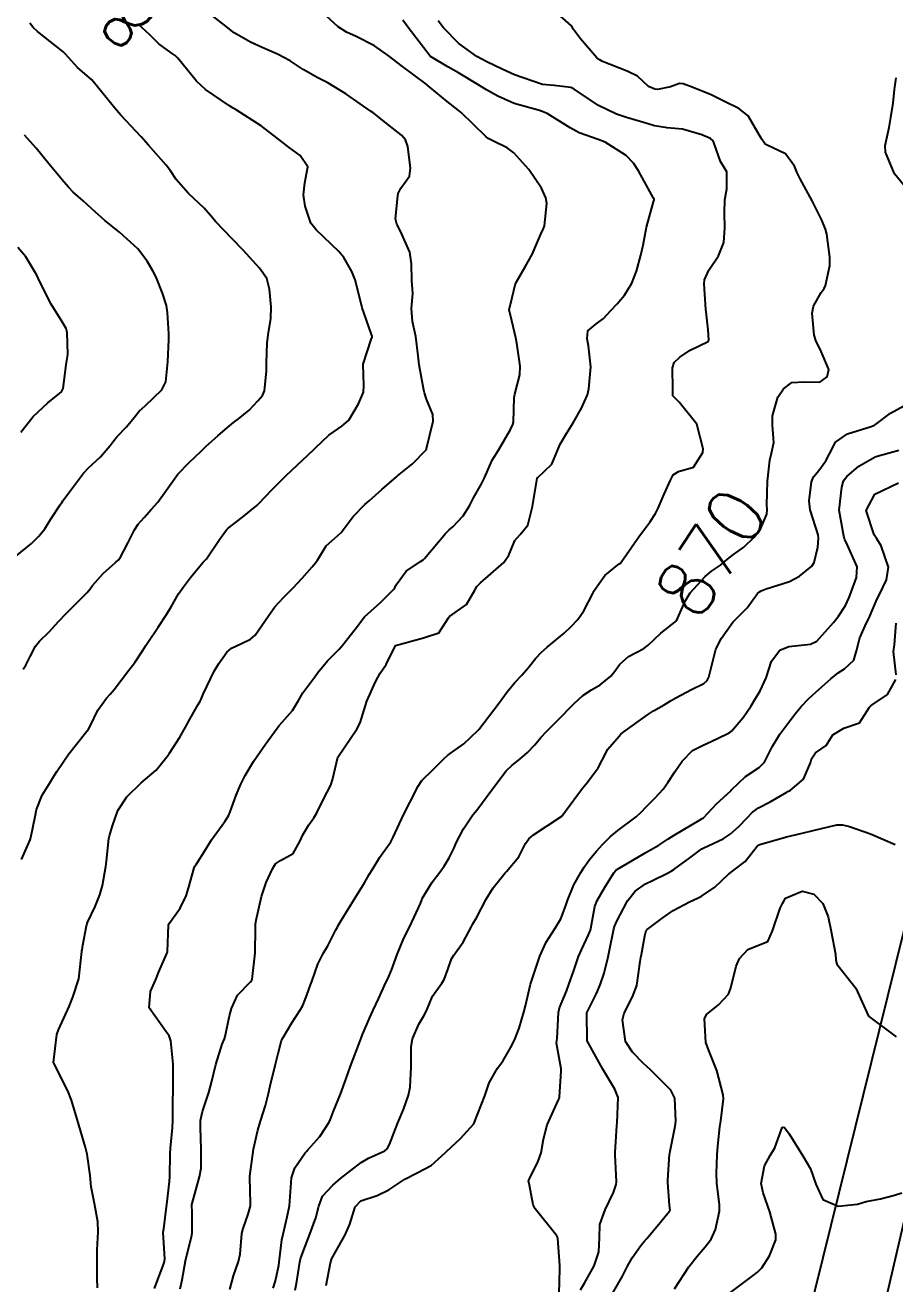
# Model space of a CAD drawing. Header units: metres. Extents: x 307586 to 320046, y 7427249 to 7434250.
# Drawn here: x 319633.7 to 319695.6, y 7427404.1 to 7427493.8 of the extents above; entities that cross this region are included whole.
import ezdxf
from ezdxf.enums import TextEntityAlignment as Align

# ---------------------------------------------------------------- set-up
doc = ezdxf.new("R2010")
doc.units = ezdxf.units.M
doc.header["$MEASUREMENT"] = 0
for name, color, linetype in [('Cotas', 45, 'Continuous'), ('Curvas de Nivel 1m', 11, 'Continuous'), ('Curvas de Nivel 5m', 15, 'Continuous'), ('Vias Secundárias', 230, 'Continuous')]:
    doc.layers.add(name, color=color, linetype=linetype)
doc.styles.add('Style-STANDARD', font='STANDARD.shx')

msp = doc.modelspace()

# ---------------------------------------------------------------- linework, layer by layer
at = {"layer": 'Curvas de Nivel 1m', "flags": 128}
for points, elevation in [([(319638.858, 7427403.847), (319638.836, 7427404.534), (319638.822, 7427405.847), (319638.829, 7427406.568), (319638.897, 7427407.847), (319638.868, 7427408.552), (319638.629, 7427409.85), (319638.403, 7427411.054), (319638.322, 7427411.853), (319638.119, 7427413.364), (319638, 7427413.856), (319637.651, 7427415.063), (319637.413, 7427415.864), (319637.01, 7427417.204), (319636.747, 7427417.874), (319635.713, 7427419.89), (319635.957, 7427421.887), (319636.086, 7427422.234), (319636.824, 7427423.874), (319637.095, 7427424.538), (319637.531, 7427425.864), (319637.733, 7427427.792), (319637.739, 7427427.861), (319637.75, 7427427.914), (319637.809, 7427428.25), (319638.067, 7427429.62), (319638.146, 7427429.857), (319638.689, 7427431.007), (319639.014, 7427431.848), (319639.205, 7427432.501), (319639.451, 7427433.844), (319639.49, 7427434.233), (319639.663, 7427435.842), (319639.708, 7427436.038), (319639.912, 7427436.762), (319640.306, 7427437.834), (319640.953, 7427438.81), (319641.953, 7427439.81), (319643.04, 7427440.721), (319643.896, 7427441.791), (319643.927, 7427441.837), (319643.974, 7427441.914), (319644.71, 7427443.058), (319645.112, 7427443.779), (319645.428, 7427444.349), (319646.017, 7427445.379), (319646.164, 7427445.625), (319646.237, 7427445.767), (319646.383, 7427446.121), (319647.172, 7427447.753), (319647.484, 7427448.316), (319648.064, 7427449.124), (319648.401, 7427449.404), (319649.104, 7427449.73), (319649.759, 7427450.04), (319650.079, 7427450.327), (319651.023, 7427451.711), (319651.471, 7427452.334), (319652.106, 7427453), (319652.79, 7427453.69), (319653.419, 7427454.385), (319654.136, 7427455.19), (319654.364, 7427455.443), (319654.509, 7427455.666), (319655.135, 7427456.679), (319656.162, 7427457.592), (319656.214, 7427457.649), (319657.051, 7427458.766), (319657.902, 7427459.624), (319658.196, 7427459.884), (319659.107, 7427460.708), (319660.135, 7427461.601), (319660.178, 7427461.636), (319660.214, 7427461.667), (319661.285, 7427462.531), (319662.242, 7427463.507), (319662.272, 7427463.551), (319662.282, 7427463.579), (319662.291, 7427463.627), (319662.751, 7427465.573), (319662.735, 7427466.04), (319662.279, 7427467.144), (319662.132, 7427467.582), (319662.087, 7427467.781), (319661.754, 7427469.586), (319661.682, 7427470.223), (319661.521, 7427471.588), (319661.281, 7427472.659), (319661.224, 7427473.591), (319661.299, 7427474.666), (319661.241, 7427475.591), (319661.212, 7427476.775), (319661.086, 7427477.593), (319660.425, 7427479.105), (319660.161, 7427479.603), (319660.076, 7427479.964), (319660.23, 7427481.602), (319660.273, 7427481.784), (319660.461, 7427482.15), (319661.061, 7427483.007), (319661.139, 7427483.593), (319660.959, 7427485.135), (319660.797, 7427485.597), (319660.506, 7427485.93), (319659.053, 7427487.079), (319658.522, 7427487.497), (319658.45, 7427487.549), (319658.35, 7427487.623), (319656.541, 7427488.887), (319655.263, 7427489.663), (319654.556, 7427490.024), (319653.49, 7427490.614), (319652.568, 7427491.215), (319651.677, 7427491.709), (319650.58, 7427492.185), (319649.753, 7427492.565), (319648.595, 7427493.226), (319647.906, 7427493.757), (319646.613, 7427494.771)], 866), ([(319642.92, 7427403.796), (319643.071, 7427404.244), (319643.538, 7427405.431), (319643.615, 7427405.716), (319643.633, 7427405.789), (319643.64, 7427405.885), (319643.559, 7427407.446), (319643.529, 7427407.757), (319643.527, 7427407.79), (319643.528, 7427407.825), (319643.567, 7427408.062), (319643.765, 7427409.614), (319643.783, 7427409.788), (319643.982, 7427411.413), (319644.01, 7427411.786), (319644.023, 7427413.392), (319644.042, 7427413.786), (319644.204, 7427415.235), (319644.216, 7427415.784), (319644.216, 7427417.246), (319644.233, 7427417.785), (319644.239, 7427419.25), (319644.233, 7427419.785), (319644.078, 7427421.438), (319643.966, 7427421.788), (319643.736, 7427422.081), (319642.526, 7427423.802), (319642.617, 7427424.954), (319643.014, 7427425.798), (319643.227, 7427426.357), (319643.802, 7427427.666), (319643.838, 7427427.754), (319643.85, 7427427.79), (319643.92, 7427429.7), (319643.947, 7427429.789), (319644.748, 7427430.877), (319645.163, 7427431.777), (319645.333, 7427432.301), (319645.737, 7427433.771), (319645.778, 7427433.867), (319645.876, 7427434.005), (319646.568, 7427435.085), (319646.981, 7427435.754), (319647.916, 7427437.061), (319648.187, 7427437.47), (319648.306, 7427437.736), (319648.736, 7427438.937), (319649.058, 7427439.729), (319649.36, 7427440.325), (319649.969, 7427441.338), (319650.226, 7427441.716), (319650.828, 7427442.554), (319651.64, 7427443.695), (319651.793, 7427443.896), (319651.999, 7427444.128), (319652.74, 7427444.955), (319653.178, 7427445.678), (319653.471, 7427446.233), (319654.036, 7427446.989), (319654.338, 7427447.369), (319654.545, 7427447.665), (319655.221, 7427448.492), (319656.068, 7427449.321), (319656.213, 7427449.506), (319656.319, 7427449.646), (319657.214, 7427450.762), (319657.87, 7427451.623), (319658.096, 7427451.856), (319659.038, 7427452.681), (319659.957, 7427453.602), (319660.027, 7427453.698), (319660.126, 7427453.905), (319660.84, 7427454.888), (319661.852, 7427455.583), (319662.04, 7427455.685), (319662.145, 7427455.776), (319663.639, 7427457.558), (319663.904, 7427457.817), (319664.17, 7427458.048), (319664.896, 7427458.83), (319665.346, 7427459.538), (319665.635, 7427460.099), (319666.209, 7427461.107), (319666.406, 7427461.527), (319666.965, 7427462.786), (319667.404, 7427463.513), (319668.258, 7427464.963), (319668.427, 7427465.333), (319668.472, 7427465.498), (319668.535, 7427467.243), (319668.572, 7427467.497), (319668.936, 7427468.861), (319668.946, 7427469.494), (319668.716, 7427471.11), (319668.649, 7427471.497), (319668.351, 7427472.704), (319668.163, 7427473.503), (319668.372, 7427474.372), (319668.604, 7427475.274), (319668.686, 7427475.497), (319669.318, 7427476.567), (319669.824, 7427477.486), (319670.004, 7427477.889), (319670.424, 7427478.876), (319670.621, 7427479.287), (319670.68, 7427479.478), (319670.86, 7427481.065), (319670.791, 7427481.477), (319670.463, 7427482.154), (319669.569, 7427483.489), (319668.495, 7427484.686), (319668.022, 7427485.031), (319667.015, 7427485.522), (319666.681, 7427485.704), (319666.506, 7427485.84), (319664.749, 7427487.548), (319664.526, 7427487.735), (319663.757, 7427488.339), (319662.549, 7427489.327), (319662.228, 7427489.583), (319660.565, 7427490.828), (319659.547, 7427491.61), (319658.583, 7427492.29), (319657.282, 7427492.95), (319656.597, 7427493.266), (319656, 7427493.656), (319654.615, 7427494.895)], 867), ([(319633.564, 7427447.917), (319633.759, 7427448.203), (319634.056, 7427448.808), (319634.438, 7427449.536), (319634.726, 7427449.903), (319635.4, 7427450.576), (319636.087, 7427451.305), (319636.63, 7427451.882), (319638.108, 7427453.367), (319638.339, 7427453.63), (319638.507, 7427453.856), (319639.25, 7427454.725), (319640.138, 7427455.504), (319640.316, 7427455.662), (319640.467, 7427455.837), (319641.049, 7427456.936), (319641.481, 7427457.827), (319641.759, 7427458.234), (319642.176, 7427458.707), (319642.709, 7427459.289), (319643.161, 7427459.805), (319644.208, 7427461.293), (319644.585, 7427461.786), (319645.377, 7427462.623), (319646.23, 7427463.439), (319646.579, 7427463.765), (319647.446, 7427464.551), (319648.255, 7427465.245), (319648.535, 7427465.462), (319648.899, 7427465.734), (319649.644, 7427466.352), (319650.276, 7427467.026), (319650.594, 7427467.402), (319650.753, 7427467.715), (319650.894, 7427469.124), (319650.887, 7427469.714), (319650.929, 7427471.112), (319651.004, 7427471.713), (319651.187, 7427472.869), (319651.227, 7427473.711), (319651.111, 7427474.977), (319650.906, 7427475.715), (319650.39, 7427476.467), (319649.233, 7427477.732), (319648.416, 7427478.585), (319647.274, 7427479.757), (319646.89, 7427480.215), (319646.443, 7427480.741), (319645.324, 7427481.781), (319644.463, 7427482.776), (319644.059, 7427483.386), (319643.732, 7427483.801), (319642.494, 7427485.219), (319641.962, 7427485.825), (319640.518, 7427487.356), (319640.086, 7427487.844), (319638.551, 7427489.759), (319638.451, 7427489.862), (319637.435, 7427490.755), (319636.571, 7427491.704), (319636.383, 7427491.892), (319634.587, 7427493.316), (319634.271, 7427493.596), (319634.027, 7427493.918)], 864), ([(319644.747, 7427403.778), (319644.88, 7427404.419), (319645.109, 7427405.774), (319645.561, 7427407.613), (319645.591, 7427407.77), (319645.584, 7427409.187), (319645.574, 7427409.77), (319645.577, 7427409.787), (319645.594, 7427409.86), (319646.129, 7427411.762), (319646.232, 7427412.373), (319646.243, 7427413.761), (319646.178, 7427415.239), (319646.188, 7427415.762), (319646.323, 7427416.414), (319646.774, 7427417.754), (319646.977, 7427418.468), (319647.28, 7427419.747), (319647.728, 7427421.205), (319647.886, 7427421.584), (319647.935, 7427421.738), (319648.263, 7427423.22), (319648.399, 7427423.734), (319648.812, 7427424.684), (319649.782, 7427425.661), (319649.81, 7427425.692), (319649.831, 7427425.719), (319649.869, 7427425.804), (319650.077, 7427427.716), (319650.103, 7427429.441), (319650.105, 7427429.716), (319650.148, 7427430.028), (319650.54, 7427431.71), (319650.871, 7427432.713), (319651.318, 7427433.698), (319651.53, 7427434.043), (319651.882, 7427434.29), (319652.782, 7427434.789), (319653.289, 7427435.676), (319653.472, 7427436.11), (319653.915, 7427436.833), (319654.262, 7427437.324), (319654.463, 7427437.665), (319654.955, 7427438.642), (319655.459, 7427439.655), (319655.592, 7427440.018), (319655.973, 7427441.65), (319657.322, 7427443.63), (319657.549, 7427444.077), (319658.023, 7427445.62), (319658.655, 7427446.996), (319658.976, 7427447.611), (319659.411, 7427448.248), (319660.073, 7427449.6), (319662.079, 7427450.13), (319663.15, 7427450.492), (319663.842, 7427451.553), (319663.953, 7427451.694), (319664.096, 7427451.787), (319665.138, 7427452.51), (319665.728, 7427453.534), (319665.873, 7427453.785), (319666.128, 7427454.056), (319667.795, 7427455.505), (319668.148, 7427456.023), (319668.581, 7427457.074), (319668.964, 7427457.492), (319669.498, 7427458.162), (319669.832, 7427459.484), (319669.882, 7427459.797), (319670.157, 7427461.481), (319670.17, 7427461.524), (319670.214, 7427461.565), (319671.201, 7427462.497), (319671.606, 7427463.466), (319671.791, 7427463.921), (319672.255, 7427464.696), (319672.73, 7427465.453), (319673.312, 7427466.483), (319673.738, 7427467.438), (319673.851, 7427467.875), (319673.978, 7427469.435), (319673.828, 7427470.938), (319673.723, 7427471.439), (319673.784, 7427471.996), (319674.349, 7427472.481), (319674.893, 7427472.886), (319675.391, 7427473.42), (319675.853, 7427473.93), (319676.374, 7427474.55), (319676.913, 7427475.402), (319677.242, 7427476.248), (319677.556, 7427477.393), (319677.706, 7427478.098), (319677.948, 7427479.387), (319678.451, 7427481.177), (319678.493, 7427481.339), (319678.488, 7427481.38), (319678.454, 7427481.449), (319677.384, 7427483.396), (319677.03, 7427483.944), (319676.494, 7427484.491), (319675.008, 7427485.425), (319674.505, 7427485.614), (319673.159, 7427486.1), (319672.513, 7427486.456), (319670.872, 7427487.477), (319670.525, 7427487.623), (319670.33, 7427487.678), (319668.533, 7427488.183), (319667.358, 7427488.7), (319666.547, 7427489.166), (319665.95, 7427489.536), (319664.561, 7427490.364), (319663.795, 7427490.791), (319662.573, 7427491.543), (319662.532, 7427491.58), (319662.305, 7427491.855), (319660.973, 7427493.596), (319660.608, 7427494.128)], 868), ([(319648.279, 7427403.732), (319648.55, 7427404.708), (319648.899, 7427405.726), (319649.013, 7427406.26), (319649.138, 7427407.724), (319649.223, 7427408.069), (319649.584, 7427409.093), (319649.724, 7427409.585), (319649.748, 7427409.718), (319649.752, 7427409.875), (319649.691, 7427411.719), (319649.69, 7427411.795), (319649.968, 7427413.715), (319650.275, 7427415.089), (319650.472, 7427415.708), (319650.817, 7427416.845), (319651.026, 7427417.7), (319651.154, 7427418.235), (319651.512, 7427419.693), (319651.721, 7427420.544), (319651.965, 7427421.453), (319652.071, 7427421.687), (319652.698, 7427422.726), (319653.317, 7427423.674), (319653.476, 7427423.953), (319653.768, 7427424.683), (319654.029, 7427425.418), (319654.12, 7427425.667), (319654.553, 7427426.905), (319654.928, 7427427.659), (319655.26, 7427428.207), (319655.828, 7427429.339), (319655.934, 7427429.546), (319655.99, 7427429.648), (319656.212, 7427430.019), (319657.209, 7427431.63), (319657.864, 7427432.697), (319658.21, 7427433.276), (319658.402, 7427433.615), (319658.971, 7427434.525), (319659.735, 7427435.602), (319659.798, 7427435.707), (319659.906, 7427435.945), (319660.679, 7427437.589), (319661.103, 7427438.415), (319661.682, 7427439.574), (319661.957, 7427439.989), (319662.755, 7427440.772), (319663.541, 7427441.554), (319663.769, 7427441.758), (319663.978, 7427441.902), (319664.933, 7427442.597), (319665.938, 7427443.531), (319665.971, 7427443.563), (319666.004, 7427443.608), (319667.466, 7427445.508), (319668.031, 7427446.287), (319668.572, 7427446.96), (319669.072, 7427447.49), (319669.527, 7427448.009), (319670.061, 7427448.678), (319670.441, 7427449.1), (319670.87, 7427449.468), (319672.083, 7427450.469), (319672.587, 7427450.946), (319673.059, 7427451.44), (319673.485, 7427452.053), (319674.121, 7427453.3), (319674.167, 7427453.384), (319674.187, 7427453.429), (319674.977, 7427454.579), (319676.013, 7427455.411), (319676.091, 7427455.463), (319676.144, 7427455.529), (319677.449, 7427457.391), (319677.758, 7427457.797), (319678.178, 7427458.367), (319678.583, 7427458.98), (319678.777, 7427459.374), (319679.213, 7427460.359), (319679.665, 7427461.365), (319679.846, 7427461.737), (319680.222, 7427461.976), (319681.296, 7427462.28), (319681.958, 7427463.343), (319681.98, 7427463.608), (319681.538, 7427465.347), (319680.279, 7427466.919), (319679.828, 7427467.365), (319679.814, 7427467.84), (319679.795, 7427469.365), (319679.932, 7427469.748), (319680.321, 7427470.131), (319681.067, 7427470.612), (319682.332, 7427471.232), (319682.396, 7427471.339), (319682.344, 7427472.074), (319682.202, 7427473.342), (319682.186, 7427473.52), (319682.057, 7427475.343), (319682.087, 7427475.642), (319682.393, 7427476.326), (319683.083, 7427477.33), (319683.459, 7427478.283), (319683.522, 7427479.324), (319683.511, 7427480.392), (319683.53, 7427481.324), (319683.679, 7427482.108), (319683.678, 7427483.322), (319683.22, 7427484.059), (319682.761, 7427485.336), (319682.693, 7427485.525), (319682.507, 7427485.699), (319681.892, 7427485.963), (319680.513, 7427486.354), (319679.426, 7427486.459), (319678.515, 7427486.597), (319677.91, 7427486.783), (319676.521, 7427487.184), (319675.808, 7427487.417), (319674.532, 7427488.05), (319672.803, 7427489.202), (319672.551, 7427489.324), (319671.381, 7427489.472), (319670.554, 7427489.542), (319670.479, 7427489.555), (319668.56, 7427490.237), (319667.68, 7427490.629), (319666.569, 7427491.157), (319665.873, 7427491.537), (319664.587, 7427492.458), (319663.485, 7427493.567), (319663.119, 7427494.083)], 869), ([(319696.467, 7427482.138), (319695.601, 7427483.179), (319694.971, 7427484.712), (319694.958, 7427485.185), (319695.232, 7427486.473), (319695.351, 7427487.182), (319695.51, 7427488.214), (319695.623, 7427489.179), (319695.727, 7427490.012)], 871), ([(319633.019, 7427455.927), (319634.152, 7427456.86), (319634.687, 7427457.375), (319635.1, 7427457.901), (319635.512, 7427458.558), (319636.189, 7427459.609), (319636.303, 7427459.776), (319636.384, 7427459.887), (319636.856, 7427460.537), (319637.854, 7427461.865), (319638.217, 7427462.243), (319639.06, 7427463.016), (319639.747, 7427463.845), (319639.958, 7427464.122), (319640.242, 7427464.448), (319640.912, 7427465.174), (319641.457, 7427465.828), (319641.824, 7427466.268), (319642.272, 7427466.687), (319643.436, 7427467.803), (319643.719, 7427468.371), (319643.87, 7427469.797), (319643.925, 7427471.392), (319643.924, 7427471.796), (319643.844, 7427473.294), (319643.76, 7427473.799), (319643.493, 7427474.676), (319643.026, 7427475.81), (319642.807, 7427476.234), (319642.394, 7427476.948), (319641.73, 7427477.827), (319640.421, 7427479.019), (319639.382, 7427479.851), (319638.441, 7427480.675), (319637.825, 7427481.248), (319637.129, 7427481.88), (319636.791, 7427482.22), (319636.46, 7427482.6), (319635.393, 7427483.901), (319634.489, 7427485.013), (319633.662, 7427485.923)], 863), ([(319633.39, 7427464.778), (319634.263, 7427465.91), (319635.308, 7427466.864), (319636.28, 7427467.644), (319636.404, 7427467.888), (319636.619, 7427469.575), (319636.675, 7427469.885), (319636.739, 7427470.305), (319636.694, 7427471.885), (319636.612, 7427472.162), (319636.34, 7427472.629), (319635.563, 7427473.898), (319634.709, 7427475.576), (319634.549, 7427475.908), (319634.386, 7427476.206), (319633.749, 7427477.272), (319633.185, 7427477.928)], 862), ([(319652.931, 7427403.676), (319653.032, 7427404.163), (319653.257, 7427405.673), (319653.31, 7427405.907), (319653.552, 7427406.567), (319653.984, 7427407.666), (319654.396, 7427408.847), (319654.618, 7427409.66), (319654.887, 7427410.37), (319655.608, 7427411.165), (319656.168, 7427411.642), (319657.625, 7427412.784), (319658.16, 7427413.082), (319659.315, 7427413.603), (319659.492, 7427413.744), (319659.64, 7427414.064), (319660.083, 7427415.167), (319660.253, 7427415.591), (319660.644, 7427416.557), (319661.012, 7427417.58), (319661.124, 7427418.146), (319661.194, 7427419.578), (319661.193, 7427421.044), (319661.293, 7427421.577), (319661.743, 7427422.619), (319662.105, 7427423.21), (319662.287, 7427423.565), (319662.708, 7427424.621), (319663.369, 7427425.554), (319663.531, 7427425.807), (319663.793, 7427426.518), (319664.065, 7427427.282), (319664.235, 7427427.546), (319664.895, 7427428.461), (319665.47, 7427429.534), (319665.594, 7427429.773), (319665.84, 7427430.197), (319666.544, 7427431.52), (319667.035, 7427432.343), (319667.882, 7427433.409), (319667.93, 7427433.452), (319667.982, 7427433.499), (319668.85, 7427434.534), (319669.341, 7427435.486), (319669.56, 7427435.83), (319669.909, 7427436.118), (319671.923, 7427437.45), (319672.78, 7427438.601), (319673.402, 7427439.436), (319673.643, 7427439.746), (319673.96, 7427440.147), (319674.51, 7427440.882), (319674.788, 7427441.422), (319675.192, 7427442.211), (319675.999, 7427443.136), (319676.131, 7427443.278), (319676.268, 7427443.406), (319678.016, 7427444.649), (319678.459, 7427444.935), (319679.197, 7427445.368), (319679.711, 7427445.678), (319680.028, 7427445.87), (319681.157, 7427446.466), (319682.039, 7427446.896), (319682.271, 7427447.097), (319682.378, 7427447.327), (319682.718, 7427448.669), (319682.892, 7427449.322), (319683.286, 7427450.113), (319684.092, 7427451.263), (319684.12, 7427451.283), (319684.15, 7427451.309), (319685.125, 7427452.283), (319685.863, 7427453.293), (319686.004, 7427453.411), (319686.125, 7427453.474), (319686.469, 7427453.628), (319688.132, 7427454.145), (319688.85, 7427454.538), (319689.719, 7427455.244), (319689.892, 7427455.496), (319690.156, 7427456.589), (319690.199, 7427457.239), (319690.167, 7427457.479), (319689.605, 7427459.246), (319689.545, 7427459.901), (319689.692, 7427461.245), (319689.849, 7427461.613), (319690.225, 7427462.06), (319690.723, 7427462.745), (319690.971, 7427463.233), (319691.415, 7427464.065), (319692.257, 7427464.66), (319693.958, 7427465.195), (319694.179, 7427465.276), (319694.265, 7427465.34), (319695.325, 7427466.131), (319696.285, 7427466.657)], 871), ([(319655.149, 7427404.015), (319655.458, 7427405.641), (319655.546, 7427405.938), (319656.497, 7427407.636), (319656.825, 7427408.38), (319657.202, 7427409.626), (319657.597, 7427410.053), (319658.774, 7427410.435), (319659.605, 7427410.819), (319660.748, 7427411.583), (319661.618, 7427412.03), (319662.615, 7427412.568), (319663.632, 7427413.478), (319663.669, 7427413.513), (319663.709, 7427413.549), (319664.703, 7427414.484), (319665.663, 7427415.53), (319666.448, 7427417.519), (319666.751, 7427418.461), (319667.35, 7427419.505), (319667.718, 7427420.001), (319668.274, 7427420.948), (319668.551, 7427421.492), (319668.884, 7427422.35), (319669.216, 7427423.485), (319669.326, 7427423.926), (319669.691, 7427425.481), (319669.711, 7427425.554), (319669.786, 7427425.762), (319670.363, 7427427.472), (319670.814, 7427428.469), (319671.454, 7427429.456), (319671.84, 7427430.126), (319672.209, 7427431.087), (319672.32, 7427431.445), (319672.766, 7427432.544), (319673.266, 7427433.436), (319673.507, 7427433.813), (319673.892, 7427434.344), (319674.379, 7427434.944), (319674.823, 7427435.421), (319675.365, 7427435.958), (319675.913, 7427436.409), (319677.216, 7427437.391), (319677.58, 7427437.733), (319677.934, 7427438.11), (319678.563, 7427438.754), (319679.13, 7427439.368), (319679.477, 7427439.846), (319679.965, 7427440.592), (319680.485, 7427441.352), (319681.22, 7427442.106), (319681.991, 7427442.505), (319682.562, 7427442.757), (319683.692, 7427443.313), (319683.902, 7427443.413), (319684.005, 7427443.494), (319684.842, 7427444.474), (319685.414, 7427445.296), (319685.63, 7427445.691), (319686.034, 7427446.371), (319686.463, 7427447.284), (319686.854, 7427448.485), (319687.456, 7427449.269), (319688.075, 7427449.509), (319689.628, 7427449.694), (319690.08, 7427449.907), (319691.273, 7427451.222), (319691.628, 7427451.689), (319692.111, 7427452.432), (319692.364, 7427452.963), (319692.457, 7427453.207), (319692.901, 7427454.437), (319692.949, 7427455.202), (319692.16, 7427456.946), (319692.065, 7427457.115), (319692.044, 7427457.212), (319692.007, 7427457.371), (319691.66, 7427459.218), (319691.858, 7427460.864), (319691.949, 7427461.214), (319692.035, 7427461.393), (319692.219, 7427461.628), (319693.079, 7427462.359), (319694.24, 7427463.015), (319694.366, 7427463.063), (319694.793, 7427463.185), (319695.909, 7427463.511)], 872), ([(319671.735, 7427403.448), (319671.781, 7427405.207), (319671.784, 7427405.448), (319671.637, 7427407.374), (319671.624, 7427407.449), (319671.565, 7427407.566), (319670.028, 7427409.473), (319669.888, 7427409.768), (319669.61, 7427411.157), (319669.556, 7427411.481), (319669.569, 7427411.525), (319669.615, 7427411.612), (319670.235, 7427412.87), (319670.448, 7427413.468), (319670.622, 7427414.435), (319670.887, 7427415.462), (319671.681, 7427417.248), (319671.749, 7427417.383), (319671.763, 7427417.449), (319671.883, 7427419.275), (319671.869, 7427419.448), (319671.721, 7427420.23), (319671.551, 7427421.273), (319671.562, 7427421.453), (319671.583, 7427421.605), (319671.686, 7427423.451), (319671.766, 7427423.779), (319672.249, 7427424.974), (319672.429, 7427425.444), (319672.777, 7427426.456), (319673.118, 7427427.437), (319673.319, 7427427.926), (319673.826, 7427429), (319673.951, 7427429.309), (319673.982, 7427429.429), (319674.276, 7427430.999), (319674.428, 7427431.424), (319674.954, 7427432.332), (319675.632, 7427433.413), (319675.742, 7427433.554), (319675.886, 7427433.671), (319676.562, 7427434.072), (319677.898, 7427434.85), (319678.237, 7427435.039), (319678.819, 7427435.371), (319679.472, 7427435.8), (319679.91, 7427436.078), (319681.736, 7427437.148), (319681.922, 7427437.265), (319681.964, 7427437.288), (319682.013, 7427437.329), (319682.931, 7427438.328), (319683.952, 7427439.246), (319683.985, 7427439.277), (319684.015, 7427439.309), (319684.992, 7427440.27), (319685.969, 7427440.902), (319686.365, 7427441.284), (319686.897, 7427442.369), (319687.443, 7427443.268), (319688.011, 7427444.028), (319688.543, 7427444.73), (319688.968, 7427445.251), (319689.478, 7427445.796), (319690.033, 7427446.297), (319691.084, 7427447.224), (319691.609, 7427447.657), (319692.054, 7427447.939), (319692.71, 7427448.557), (319692.898, 7427449.202), (319693.142, 7427450.14), (319693.626, 7427451.195), (319693.774, 7427451.517), (319694.11, 7427452.305), (319694.383, 7427452.923), (319694.51, 7427453.186), (319695.039, 7427454.276), (319695.191, 7427455.18), (319694.663, 7427456.68), (319694.361, 7427457.188), (319694.167, 7427457.475), (319693.601, 7427459.196), (319694.205, 7427460.357), (319695.898, 7427461.173)], 873), ([(319695.721, 7427447.5), (319695.549, 7427449.175), (319695.603, 7427449.649), (319695.727, 7427451.174)], 874), ([(319673.253, 7427403.706), (319673.53, 7427404.179), (319674.225, 7427405.42), (319674.544, 7427406.406), (319674.595, 7427407.415), (319674.622, 7427408.37), (319675.004, 7427409.409), (319675.605, 7427410.635), (319675.796, 7427411.214), (319675.813, 7427411.398), (319675.717, 7427413.333), (319675.714, 7427413.409), (319675.722, 7427413.487), (319675.832, 7427415.407), (319675.853, 7427415.596), (319675.93, 7427417.406), (319675.692, 7427418.004), (319674.837, 7427419.419), (319673.733, 7427421.43), (319673.712, 7427423.431), (319673.719, 7427423.474), (319673.764, 7427423.571), (319674.379, 7427424.822), (319674.662, 7427425.421), (319674.946, 7427426.264), (319675.212, 7427427.416), (319675.324, 7427427.901), (319675.634, 7427429.412), (319675.675, 7427429.571), (319675.838, 7427429.953), (319676.594, 7427431.399), (319677.148, 7427432.106), (319677.871, 7427432.614), (319678.389, 7427432.862), (319679.396, 7427433.365), (319679.716, 7427433.53), (319679.886, 7427433.632), (319681.026, 7427434.475), (319681.901, 7427435.102), (319682.043, 7427435.187), (319682.338, 7427435.326), (319683.402, 7427435.821), (319683.911, 7427436.147), (319684.53, 7427436.691), (319685.099, 7427437.298), (319685.495, 7427437.729), (319685.934, 7427438.042), (319686.765, 7427438.453), (319687.951, 7427439.146), (319688.024, 7427439.187), (319688.175, 7427439.258), (319689.129, 7427440.081), (319689.619, 7427441.244), (319689.706, 7427441.513), (319689.983, 7427441.943), (319690.74, 7427442.48), (319691.217, 7427443.222), (319692.008, 7427443.708), (319693.118, 7427444.093), (319693.838, 7427445.192), (319693.92, 7427445.295), (319694.025, 7427445.358), (319695.113, 7427446.098), (319695.713, 7427447.173)], 874), ([(319679.956, 7427403.782), (319680.958, 7427405.339), (319681.551, 7427406.112), (319682.122, 7427406.76), (319682.558, 7427407.32), (319682.875, 7427408.015), (319683.146, 7427409.314), (319683.142, 7427409.77), (319682.963, 7427411.316), (319682.938, 7427412.002), (319682.985, 7427413.317), (319683.029, 7427413.937), (319683.178, 7427415.315), (319683.235, 7427415.746), (319683.422, 7427417.313), (319683.414, 7427417.586), (319682.965, 7427419.317), (319682.425, 7427420.624), (319682.179, 7427421.326), (319682.088, 7427422.997), (319682.222, 7427423.325), (319683.083, 7427424.004), (319683.778, 7427424.769), (319683.943, 7427425.147), (319683.981, 7427425.308), (319684.336, 7427426.766), (319684.582, 7427427.302), (319685.17, 7427427.939), (319685.817, 7427428.216), (319686.583, 7427428.517), (319686.916, 7427429.274), (319687.466, 7427430.883), (319687.657, 7427431.263), (319687.721, 7427431.396), (319687.858, 7427431.594), (319689.026, 7427432.088), (319689.863, 7427431.892), (319690.51, 7427431.23), (319690.879, 7427430.26), (319691.094, 7427429.221), (319691.415, 7427427.61), (319691.439, 7427427.215), (319691.495, 7427426.91), (319691.796, 7427426.555), (319692.865, 7427425.199), (319693.763, 7427423.19), (319695.741, 7427421.724)], 876), ([(319683.642, 7427403.308), (319685.538, 7427404.74), (319685.855, 7427404.962), (319686.164, 7427405.274), (319686.701, 7427406.119), (319687.152, 7427407.264), (319687.159, 7427407.674), (319686.745, 7427409.268), (319686.253, 7427410.627), (319686.12, 7427411.275), (319686.354, 7427412.551), (319686.752, 7427413.269), (319687.083, 7427413.831), (319687.616, 7427415.26), (319687.663, 7427415.29), (319687.789, 7427415.259), (319688.104, 7427414.81), (319689.085, 7427413.246), (319689.629, 7427412.322), (319690.008, 7427411.234), (319690.505, 7427410.13), (319691.597, 7427409.66), (319692.977, 7427409.818), (319693.601, 7427409.991), (319694.618, 7427410.189), (319695.606, 7427410.461), (319696.14, 7427410.622)], 877)]:
    msp.add_lwpolyline(points, dxfattribs=dict(at, elevation=elevation))
at = {"layer": 'Curvas de Nivel 5m', "flags": 128}
for points, elevation in [([(319651.374, 7427403.833), (319651.523, 7427404.352), (319651.766, 7427405.462), (319651.8, 7427405.687), (319651.986, 7427407.258), (319652.066, 7427407.685), (319652.365, 7427408.899), (319652.519, 7427409.681), (319652.6, 7427410.683), (319652.676, 7427411.679), (319652.905, 7427412.392), (319653.631, 7427413.472), (319653.733, 7427413.568), (319653.841, 7427413.668), (319654.686, 7427414.621), (319655.351, 7427415.653), (319655.448, 7427415.869), (319655.671, 7427416.429), (319656.167, 7427417.643), (319656.568, 7427418.768), (319656.873, 7427419.633), (319657.553, 7427421.444), (319657.625, 7427421.622), (319657.736, 7427421.884), (319658.25, 7427423.113), (319658.481, 7427423.613), (319658.89, 7427424.484), (319659.395, 7427425.604), (319659.521, 7427425.867), (319659.792, 7427426.481), (319660.187, 7427427.594), (319660.657, 7427428.751), (319661.099, 7427429.581), (319661.849, 7427431.22), (319661.939, 7427431.482), (319661.974, 7427431.569), (319662.697, 7427432.729), (319663.306, 7427433.556), (319663.544, 7427433.887), (319663.887, 7427434.466), (319664.251, 7427435.195), (319664.402, 7427435.545), (319664.908, 7427436.545), (319665.586, 7427437.533), (319665.737, 7427437.72), (319665.929, 7427437.963), (319666.611, 7427438.852), (319667.073, 7427439.513), (319667.965, 7427440.67), (319668.387, 7427441.077), (319668.927, 7427441.49), (319669.484, 7427441.982), (319669.988, 7427442.509), (319670.437, 7427443.033), (319670.832, 7427443.468), (319672.015, 7427444.65), (319672.405, 7427445.06), (319672.768, 7427445.443), (319673.424, 7427446.041), (319674.033, 7427446.424), (319674.661, 7427446.799), (319675.401, 7427447.416), (319675.696, 7427447.766), (319676.056, 7427448.263), (319676.662, 7427448.803), (319677.76, 7427449.385), (319678.075, 7427449.607), (319678.982, 7427450.473), (319680.093, 7427451.36), (319680.707, 7427452.758), (319681.059, 7427453.346), (319682.135, 7427454.516), (319682.584, 7427454.88), (319683.211, 7427455.319), (319683.73, 7427455.731), (319684.15, 7427456.062), (319684.871, 7427456.588), (319685.615, 7427457.295), (319685.852, 7427457.609), (319686.175, 7427458.112), (319686.526, 7427458.947), (319686.545, 7427459.285), (319686.528, 7427459.617), (319686.578, 7427461.285), (319686.74, 7427462.778), (319686.862, 7427463.281), (319687.008, 7427464.037), (319686.933, 7427465.28), (319686.924, 7427465.935), (319687.293, 7427467.275), (319687.698, 7427467.863), (319688.299, 7427468.31), (319689.184, 7427468.367), (319690.299, 7427468.345), (319690.814, 7427468.729), (319690.93, 7427469.234), (319690.327, 7427470.694), (319690.03, 7427471.243), (319689.898, 7427471.686), (319689.747, 7427473.246), (319689.849, 7427473.765), (319690.378, 7427474.72), (319690.593, 7427475.025), (319690.693, 7427475.237), (319690.997, 7427476.641), (319690.997, 7427477.234), (319690.792, 7427478.874), (319690.702, 7427479.237), (319690.439, 7427479.877), (319689.759, 7427481.247), (319688.899, 7427482.833), (319688.678, 7427483.258), (319688.487, 7427483.715), (319687.838, 7427484.612), (319686.502, 7427485.234), (319686.411, 7427485.291), (319686.134, 7427485.667), (319685.188, 7427487.303), (319684.531, 7427487.832), (319683.549, 7427488.313), (319682.545, 7427488.802), (319681.204, 7427489.353), (319680.555, 7427489.593), (319680.302, 7427489.616), (319679.664, 7427489.369), (319678.739, 7427489.189), (319678.55, 7427489.198), (319678.092, 7427489.387), (319677.302, 7427490.14), (319676.564, 7427490.5), (319674.813, 7427491.185), (319674.572, 7427491.331), (319674.51, 7427491.368), (319674.416, 7427491.432), (319673.26, 7427492.783), (319672.756, 7427493.458), (319672.702, 7427493.556), (319672.605, 7427493.707), (319670.623, 7427495.48)], 870), ([(319633.447, 7427434.346), (319633.895, 7427435.372), (319634.062, 7427435.747), (319634.116, 7427435.908), (319634.414, 7427437.409), (319634.518, 7427437.904), (319634.91, 7427438.928), (319635.499, 7427439.895), (319635.681, 7427440.167), (319635.96, 7427440.612), (319636.812, 7427441.877), (319637.988, 7427443.38), (319638.207, 7427443.641), (319638.335, 7427443.857), (319638.87, 7427444.991), (319639.506, 7427445.845), (319639.753, 7427446.115), (319640.029, 7427446.448), (319641.096, 7427447.829), (319641.503, 7427448.373), (319642.064, 7427449.206), (319642.292, 7427449.595), (319642.43, 7427449.815), (319643.165, 7427450.886), (319643.764, 7427451.795), (319644.098, 7427452.341), (319644.63, 7427453.262), (319644.968, 7427453.781), (319645.471, 7427454.428), (319646.135, 7427455.247), (319646.386, 7427455.519), (319646.611, 7427455.763), (319647.538, 7427457.131), (319647.962, 7427457.743), (319648.054, 7427457.852), (319648.166, 7427457.954), (319649.168, 7427458.74), (319650.19, 7427459.557), (319650.277, 7427459.634), (319650.356, 7427459.718), (319651.251, 7427460.661), (319652.212, 7427461.62), (319652.297, 7427461.699), (319654.231, 7427463.516), (319654.306, 7427463.596), (319654.369, 7427463.669), (319655.339, 7427464.572), (319656.259, 7427465.214), (319656.741, 7427465.643), (319657.444, 7427466.802), (319657.798, 7427467.627), (319657.822, 7427468.095), (319657.775, 7427469.628), (319658.331, 7427471.387), (319658.404, 7427471.547), (319658.402, 7427471.619), (319658.336, 7427471.81), (319657.703, 7427473.63), (319657.435, 7427474.696), (319657.199, 7427475.638), (319656.963, 7427476.216), (319656.399, 7427477.217), (319656.045, 7427477.654), (319654.426, 7427479.188), (319654.04, 7427479.676), (319653.639, 7427480.876), (319653.529, 7427481.684), (319653.613, 7427482.535), (319653.826, 7427483.68), (319653.294, 7427484.491), (319652.497, 7427485.062), (319651.651, 7427485.709), (319650.512, 7427486.595), (319648.732, 7427487.738), (319648.525, 7427487.859), (319648.249, 7427488.023), (319646.544, 7427489.175), (319645.915, 7427489.776), (319644.569, 7427491.419), (319644.384, 7427491.606), (319644.096, 7427491.797), (319643.213, 7427492.444), (319642.585, 7427493.066), (319641.757, 7427493.828)], 865), ([(319675.523, 7427403.457), (319676.243, 7427404.686), (319676.601, 7427405.389), (319676.94, 7427405.995), (319677.558, 7427406.865), (319677.788, 7427407.151), (319677.976, 7427407.376), (319678.702, 7427408.242), (319679.592, 7427409.305), (319679.615, 7427409.338), (319679.622, 7427409.36), (319679.624, 7427409.39), (319679.597, 7427409.738), (319679.46, 7427411.362), (319679.459, 7427411.518), (319679.598, 7427413.36), (319679.605, 7427413.398), (319679.645, 7427413.578), (319679.986, 7427415.355), (319680.033, 7427415.721), (319679.962, 7427417.356), (319679.691, 7427417.917), (319678.225, 7427419.375), (319677.718, 7427419.857), (319676.961, 7427420.627), (319676.45, 7427421.399), (319676.234, 7427422.924), (319676.349, 7427423.401), (319676.944, 7427424.562), (319677.266, 7427425.388), (319677.511, 7427427.095), (319677.551, 7427427.384), (319677.592, 7427427.597), (319677.826, 7427428.929), (319677.92, 7427429.291), (319677.999, 7427429.378), (319679.052, 7427430.157), (319679.847, 7427430.732), (319681.009, 7427431.343), (319681.591, 7427431.6), (319681.859, 7427431.74), (319682.805, 7427432.385), (319683.785, 7427433.311), (319683.845, 7427433.348), (319683.884, 7427433.37), (319684.987, 7427434.204), (319685.829, 7427435.291), (319685.863, 7427435.33), (319685.904, 7427435.362), (319686.031, 7427435.415), (319687.91, 7427435.964), (319688.95, 7427436.212), (319689.915, 7427436.446), (319691.514, 7427436.812), (319691.919, 7427436.824), (319692.413, 7427436.71), (319693.913, 7427436.184), (319695.664, 7427435.413)], 875)]:
    msp.add_lwpolyline(points, dxfattribs=dict(at, elevation=elevation))
at = {"layer": 'Vias Secundárias'}
for points in [[(319655.762, 7427249.95), (319664.038, 7427288.975), (319673.279, 7427334.573), (319684.765, 7427382.698), (319698.016, 7427436.224), (319707.516, 7427482.09), (319716.755, 7427534.93), (319724.156, 7427565.88), (319723.474, 7427568.664), (319721.078, 7427569.818), (319718.157, 7427570.622), (319703.042, 7427574.205), (319681.131, 7427579.506), (319652.068, 7427586.186), (319626.722, 7427592.637), (319592.494, 7427599.251), (319564.434, 7427605.118), (319532.194, 7427613.432), (319526.72, 7427613.529)], [(319655.762, 7427249.95), (319664.038, 7427288.975), (319673.279, 7427334.573), (319684.765, 7427382.698), (319698.016, 7427436.224), (319707.516, 7427482.09), (319716.755, 7427534.93), (319724.156, 7427565.88), (319723.474, 7427568.664), (319721.078, 7427569.818), (319718.157, 7427570.622), (319703.042, 7427574.205), (319681.131, 7427579.506), (319652.068, 7427586.186), (319626.722, 7427592.637), (319592.494, 7427599.251), (319564.434, 7427605.118), (319532.194, 7427613.432), (319526.72, 7427613.529)], [(319659.363, 7427249.95), (319667.472, 7427288.19), (319677.178, 7427333.985), (319690.009, 7427381.54), (319702.524, 7427435.361), (319712.548, 7427481.33), (319722.21, 7427533.737), (319731.156, 7427560.244), (319734.51, 7427564.375), (319736.909, 7427565.502), (319747.277, 7427563.459), (319766.493, 7427559.502), (319778.625, 7427557.107), (319784.229, 7427556.191)], [(319659.363, 7427249.95), (319667.472, 7427288.19), (319677.178, 7427333.985), (319690.009, 7427381.54), (319702.524, 7427435.361), (319712.548, 7427481.33), (319722.21, 7427533.737), (319731.156, 7427560.244), (319734.51, 7427564.375), (319736.909, 7427565.502), (319747.277, 7427563.459), (319766.493, 7427559.502), (319778.625, 7427557.107), (319784.229, 7427556.191)]]:
    msp.add_lwpolyline(points, dxfattribs=at)

# ---------------------------------------------------------------- texts
at = {"layer": 'Cotas', "style": 'Style-STANDARD'}
for s, rotation, p in [('865', 140.14989, (319638.706, 7427496.212, 865)), ('870', 56.60792, (319682.551, 7427456.221, 870))]:
    msp.add_text(s, height=4, rotation=rotation, dxfattribs=at).set_placement(p, align=Align.MIDDLE_CENTER)

doc.saveas('drawing.dxf')
